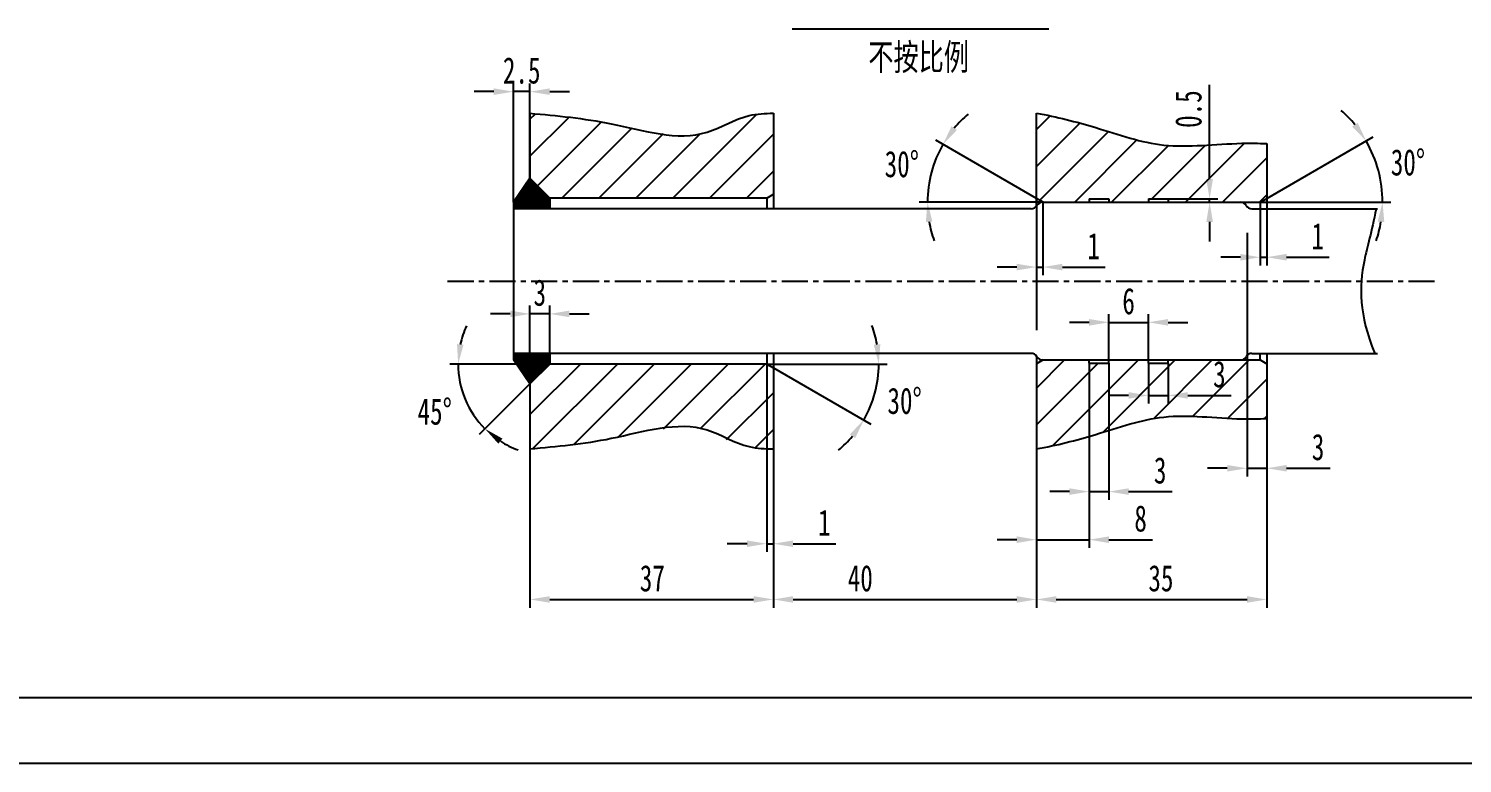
# Model space of a CAD drawing. Extents: x 12575 to 63012, y 39469 to 86293.
# Drawn here: x 14249 to 15993, y 39469 to 40363 of the extents above; entities that cross this region are included whole.
import ezdxf

# ---------------------------------------------------------------- set-up
doc = ezdxf.new("R2010")
doc.units = 0
doc.linetypes.add('CENTER', pattern=[50.8, 31.75, -6.35, 6.35, -6.35])
doc.linetypes.add('PHANTOM2', pattern=[31.75, 15.875, -3.175, 3.175, -3.175, 3.175, -3.175])
doc.layers.get('0').update_dxf_attribs({"linetype": 'CONTINUOUS'})
doc.layers.get('DEFPOINTS').update_dxf_attribs({"color": 1, "linetype": 'PHANTOM2'})
doc.layers.add('CCX', color=1, linetype='CONTINUOUS')
doc.layers.add('DD', color=1, linetype='CENTER')
doc.styles.add('HZ', font='SIMFANG.TTF', dxfattribs={"width": 0.7})
doc.dimstyles.new('ISO-25$0', dxfattribs={"dimscale": 8, "dimtxt": 4, "dimasz": 3, "dimexe": 1.25, "dimexo": 0, "dimgap": 1.2, "dimtad": 1, "dimdec": 0, "dimtxsty": 'HZ', "dimcen": 0, "dimclrd": 256, "dimclrt": 256, "dimazin": 3, "dimtm": 1e-09, "dimtfac": 8, "dimtdec": 0, "dimtmove": 0, "dimatfit": 3})
doc.dimstyles.new('ISO-25$2', dxfattribs={"dimscale": 8, "dimtxt": 4, "dimasz": 3, "dimexe": 1.25, "dimexo": 0, "dimgap": 1.5, "dimtad": 2, "dimtih": 1, "dimtoh": 1, "dimdec": 0, "dimtxsty": 'HZ', "dimcen": 3, "dimazin": 3, "dimtm": 1e-09, "dimtfac": 8, "dimtdec": 0, "dimtmove": 0, "dimatfit": 3})
pattern_1 = [(45, (288.3, -495.51), (-22.45064, 22.45064), [])]

# ---------------------------------------------------------------- blocks, each defined once
blk = doc.blocks.new('*D185')
at = {"layer": 'CCX', "color": 0}
for p, q in [((15746.9, 40143.7), (15746.9, 40074.7)), ((15754.9, 40143.7), (15754.9, 40074.7))]:
    blk.add_line(p, q, dxfattribs=at)
at = {"layer": 'CCX'}
for p, q in [((15722.9, 40084.7), (15698.9, 40084.7)), ((15746.9, 40084.7), (15754.9, 40084.7)), ((15778.9, 40084.7), (15830.8, 40084.7))]:
    blk.add_line(p, q, dxfattribs=at)
for points in [[(15722.9, 40088.7), (15722.9, 40080.7), (15746.9, 40084.7)], [(15778.9, 40088.7), (15778.9, 40080.7), (15754.9, 40084.7)]]:
    blk.add_solid(points, dxfattribs=at)
at = {"layer": 'DEFPOINTS', "color": 0}
for p in [(15746.9, 40143.7), (15754.9, 40143.7), (15754.9, 40084.7)]:
    blk.add_point(p, dxfattribs=at)
at = {"layer": 'CCX', "insert": (15816.9, 40110.3), "char_height": 32, "attachment_point": 5, "style": 'HZ'}
blk.add_mtext('1', dxfattribs=at)
blk = doc.blocks.new('*D186')
at = {"layer": 'CCX', "color": 0}
for p, q in [((15754.9, 40156.3), (15884.4, 40231.1)), ((15746.9, 40151.7), (15905.7, 40151.7))]:
    blk.add_line(p, q, dxfattribs=at)
for start, end in [(39.2504, 48.5007), (0, 30), (341.4993, 350.7496)]:
    blk.add_arc((15746.9, 40151.7), 148.8, start, end, dxfattribs=at)
for points in [[(15865.4, 40248.2), (15858.8, 40243.6), (15875.8, 40226.1)], [(15889.8, 40128.1), (15897.8, 40127.5), (15895.7, 40151.7)]]:
    blk.add_solid(points, dxfattribs=at)
at = {"layer": 'DEFPOINTS', "color": 0}
for p in [(15893.5, 40177.6), (15634.9, 40151.7), (15746.9, 40151.7), (15746.9, 40151.7), (15754.9, 40156.3)]:
    blk.add_point(p, dxfattribs=at)
at = {"layer": 'CCX', "color": 0, "insert": (15926.6, 40199.9), "char_height": 32, "attachment_point": 5, "style": 'HZ'}
blk.add_mtext('30°', dxfattribs=at)
blk = doc.blocks.new('*D187')
at = {"layer": 'CCX', "color": 0}
for p, q in [((15730.9, 40055.7), (15730.9, 39818)), ((15754.9, 39967.7), (15754.9, 39818))]:
    blk.add_line(p, q, dxfattribs=at)
at = {"layer": 'CCX'}
for p, q in [((15706.9, 39828), (15682.9, 39828)), ((15730.9, 39828), (15754.9, 39828)), ((15778.9, 39828), (15831.8, 39828))]:
    blk.add_line(p, q, dxfattribs=at)
for points in [[(15706.9, 39832), (15706.9, 39824), (15730.9, 39828)], [(15778.9, 39832), (15778.9, 39824), (15754.9, 39828)]]:
    blk.add_solid(points, dxfattribs=at)
at = {"layer": 'DEFPOINTS', "color": 0}
for p in [(15730.9, 40055.7), (15754.9, 39967.7), (15730.9, 39828)]:
    blk.add_point(p, dxfattribs=at)
at = {"layer": 'CCX', "insert": (15817.3, 39853.6), "char_height": 32, "attachment_point": 5, "style": 'HZ'}
blk.add_mtext('3', dxfattribs=at)
blk = doc.blocks.new('*D188')
at = {"layer": 'CCX', "color": 0}
for p, q in [((15474.9, 40156.3), (15474.9, 40062.7)), ((15482.4, 40151.7), (15482.4, 40062.7))]:
    blk.add_line(p, q, dxfattribs=at)
at = {"layer": 'CCX'}
for p, q in [((15450.9, 40072.7), (15426.9, 40072.7)), ((15474.9, 40072.7), (15482.4, 40072.7)), ((15506.4, 40072.7), (15558.3, 40072.7))]:
    blk.add_line(p, q, dxfattribs=at)
for points in [[(15450.9, 40076.7), (15450.9, 40068.7), (15474.9, 40072.7)], [(15506.4, 40076.7), (15506.4, 40068.7), (15482.4, 40072.7)]]:
    blk.add_solid(points, dxfattribs=at)
at = {"layer": 'DEFPOINTS', "color": 0}
for p in [(15474.9, 40156.3), (15482.4, 40151.7), (15474.9, 40072.7)]:
    blk.add_point(p, dxfattribs=at)
at = {"layer": 'CCX', "insert": (15544.4, 40098.3), "char_height": 32, "attachment_point": 5, "style": 'HZ'}
blk.add_mtext('1', dxfattribs=at)
blk = doc.blocks.new('*D189')
at = {"layer": 'CCX', "color": 0}
for p, q in [((15474.9, 40156.3), (15352.4, 40227)), ((15482.9, 40151.7), (15332.3, 40151.7))]:
    blk.add_line(p, q, dxfattribs=at)
for start, end in [(130.4207, 140.2104), (150, 180), (189.7896, 199.5793)]:
    blk.add_arc((15482.9, 40151.7), 140.6, start, end, dxfattribs=at)
for points in [[(15378.1, 40239.4), (15371.6, 40244), (15361.1, 40222)], [(15340.3, 40127.5), (15348.3, 40128.2), (15342.3, 40151.7)]]:
    blk.add_solid(points, dxfattribs=at)
at = {"layer": 'DEFPOINTS', "color": 0}
for p in [(15350.7, 40199.8), (15474.9, 40156.3), (15482.9, 40151.7), (15482.9, 40151.7), (15538.9, 40151.7)]:
    blk.add_point(p, dxfattribs=at)
at = {"layer": 'CCX', "color": 0, "insert": (15311.1, 40197.8), "char_height": 32, "attachment_point": 5, "style": 'HZ'}
blk.add_mtext('30°', dxfattribs=at)
blk = doc.blocks.new('*D190')
at = {"layer": 'CCX', "color": 0}
for p, q in [((15474.9, 39955.1), (15474.9, 39731.1)), ((15538.9, 39955.7), (15538.9, 39731.1))]:
    blk.add_line(p, q, dxfattribs=at)
at = {"layer": 'CCX'}
for p, q in [((15450.9, 39741.1), (15426.9, 39741.1)), ((15474.9, 39741.1), (15538.9, 39741.1)), ((15562.9, 39741.1), (15616, 39741.1))]:
    blk.add_line(p, q, dxfattribs=at)
for points in [[(15450.9, 39745.1), (15450.9, 39737.1), (15474.9, 39741.1)], [(15562.9, 39745.1), (15562.9, 39737.1), (15538.9, 39741.1)]]:
    blk.add_solid(points, dxfattribs=at)
at = {"layer": 'DEFPOINTS', "color": 0}
for p in [(15474.9, 39955.1), (15538.9, 39955.7), (15474.9, 39741.1)]:
    blk.add_point(p, dxfattribs=at)
at = {"layer": 'CCX', "insert": (15601.5, 39766.7), "char_height": 32, "attachment_point": 5, "style": 'HZ'}
blk.add_mtext('8', dxfattribs=at)
blk = doc.blocks.new('*D191')
at = {"layer": 'CCX', "color": 0}
for p, q in [((15538.9, 39955.7), (15538.9, 39789.6)), ((15562.9, 39955.7), (15562.9, 39789.6))]:
    blk.add_line(p, q, dxfattribs=at)
at = {"layer": 'CCX'}
for p, q in [((15514.9, 39799.6), (15490.9, 39799.6)), ((15538.9, 39799.6), (15562.9, 39799.6)), ((15586.9, 39799.6), (15639.8, 39799.6))]:
    blk.add_line(p, q, dxfattribs=at)
for points in [[(15514.9, 39803.6), (15514.9, 39795.6), (15538.9, 39799.6)], [(15586.9, 39803.6), (15586.9, 39795.6), (15562.9, 39799.6)]]:
    blk.add_solid(points, dxfattribs=at)
at = {"layer": 'DEFPOINTS', "color": 0}
for p in [(15538.9, 39955.7), (15562.9, 39955.7), (15562.9, 39799.6)]:
    blk.add_point(p, dxfattribs=at)
at = {"layer": 'CCX', "insert": (15625.3, 39825.2), "char_height": 32, "attachment_point": 5, "style": 'HZ'}
blk.add_mtext('3', dxfattribs=at)
blk = doc.blocks.new('*D192')
at = {"layer": 'CCX', "color": 0}
for p, q in [((15562.9, 39955.7), (15562.9, 40015.5)), ((15610.9, 39955.7), (15610.9, 40015.5))]:
    blk.add_line(p, q, dxfattribs=at)
at = {"layer": 'CCX'}
for p, q in [((15538.9, 40005.5), (15514.9, 40005.5)), ((15562.9, 40005.5), (15610.9, 40005.5)), ((15634.9, 40005.5), (15658.9, 40005.5))]:
    blk.add_line(p, q, dxfattribs=at)
for points in [[(15538.9, 40009.5), (15538.9, 40001.5), (15562.9, 40005.5)], [(15634.9, 40009.5), (15634.9, 40001.5), (15610.9, 40005.5)]]:
    blk.add_solid(points, dxfattribs=at)
at = {"layer": 'DEFPOINTS', "color": 0}
for p in [(15610.9, 40005.5), (15562.9, 39955.7), (15610.9, 39955.7)]:
    blk.add_point(p, dxfattribs=at)
at = {"layer": 'CCX', "insert": (15586.9, 40031.1), "char_height": 32, "attachment_point": 5, "style": 'HZ'}
blk.add_mtext('6', dxfattribs=at)
blk = doc.blocks.new('*D193')
at = {"layer": 'CCX', "color": 0}
for p, q in [((15610.9, 39955.7), (15610.9, 39906.6)), ((15634.9, 39955.7), (15634.9, 39906.6))]:
    blk.add_line(p, q, dxfattribs=at)
at = {"layer": 'CCX'}
for p, q in [((15586.9, 39916.6), (15562.9, 39916.6)), ((15610.9, 39916.6), (15634.9, 39916.6)), ((15658.9, 39916.6), (15711.8, 39916.6))]:
    blk.add_line(p, q, dxfattribs=at)
for points in [[(15586.9, 39920.6), (15586.9, 39912.6), (15610.9, 39916.6)], [(15658.9, 39920.6), (15658.9, 39912.6), (15634.9, 39916.6)]]:
    blk.add_solid(points, dxfattribs=at)
at = {"layer": 'DEFPOINTS', "color": 0}
for p in [(15610.9, 39955.7), (15634.9, 39955.7), (15610.9, 39916.6)]:
    blk.add_point(p, dxfattribs=at)
at = {"layer": 'CCX', "insert": (15697.3, 39942.2), "char_height": 32, "attachment_point": 5, "style": 'HZ'}
blk.add_mtext('3', dxfattribs=at)
blk = doc.blocks.new('*D194')
at = {"layer": 'CCX'}
for p, q in [((15685.4, 40179.7), (15685.4, 40294.6)), ((15685.4, 40151.7), (15685.4, 40155.7)), ((15685.4, 40127.7), (15685.4, 40103.7))]:
    blk.add_line(p, q, dxfattribs=at)
at = {"layer": 'CCX', "color": 0}
for p, q in [((15610.9, 40155.7), (15695.4, 40155.7)), ((15610.9, 40151.7), (15695.4, 40151.7))]:
    blk.add_line(p, q, dxfattribs=at)
at = {"layer": 'CCX'}
for points in [[(15681.4, 40179.7), (15689.4, 40179.7), (15685.4, 40155.7)], [(15681.4, 40127.7), (15689.4, 40127.7), (15685.4, 40151.7)]]:
    blk.add_solid(points, dxfattribs=at)
at = {"layer": 'DEFPOINTS', "color": 0}
for p in [(15610.9, 40155.7), (15610.9, 40151.7), (15685.4, 40151.7)]:
    blk.add_point(p, dxfattribs=at)
at = {"layer": 'CCX', "insert": (15659.8, 40264.9), "char_height": 32, "attachment_point": 5, "rotation": 90, "style": 'HZ'}
blk.add_mtext('0.5', dxfattribs=at)
blk = doc.blocks.new('*D195')
at = {"layer": 'CCX', "color": 0}
for p, q in [((15154.9, 39950.1), (15154.9, 39658.4)), ((15474.9, 39955.1), (15474.9, 39658.4))]:
    blk.add_line(p, q, dxfattribs=at)
at = {"layer": 'CCX'}
blk.add_line((15178.9, 39668.4), (15450.9, 39668.4), dxfattribs=at)
for points in [[(15178.9, 39672.4), (15178.9, 39664.4), (15154.9, 39668.4)], [(15450.9, 39672.4), (15450.9, 39664.4), (15474.9, 39668.4)]]:
    blk.add_solid(points, dxfattribs=at)
at = {"layer": 'DEFPOINTS', "color": 0}
for p in [(15154.9, 39950.1), (15474.9, 39955.1), (15474.9, 39668.4)]:
    blk.add_point(p, dxfattribs=at)
at = {"layer": 'CCX', "insert": (15260.6, 39694), "char_height": 32, "attachment_point": 5, "style": 'HZ'}
blk.add_mtext('40', dxfattribs=at)
blk = doc.blocks.new('*D196')
at = {"layer": 'CCX', "color": 0}
for p, q in [((14858.9, 39851.6), (14858.9, 39658.4)), ((15154.9, 39850.2), (15154.9, 39658.4))]:
    blk.add_line(p, q, dxfattribs=at)
at = {"layer": 'CCX'}
blk.add_line((14882.9, 39668.4), (15130.9, 39668.4), dxfattribs=at)
for points in [[(14882.9, 39672.4), (14882.9, 39664.4), (14858.9, 39668.4)], [(15130.9, 39672.4), (15130.9, 39664.4), (15154.9, 39668.4)]]:
    blk.add_solid(points, dxfattribs=at)
at = {"layer": 'DEFPOINTS', "color": 0}
for p in [(14858.9, 39851.6), (15154.9, 39850.2), (15154.9, 39668.4)]:
    blk.add_point(p, dxfattribs=at)
at = {"layer": 'CCX', "insert": (15007.7, 39694), "char_height": 32, "attachment_point": 5, "style": 'HZ'}
blk.add_mtext('37', dxfattribs=at)
blk = doc.blocks.new('*D197')
at = {"layer": 'CCX', "color": 0}
for p, q in [((15474.9, 39950.9), (15474.9, 39658.4)), ((15754.9, 39955.1), (15754.9, 39658.4))]:
    blk.add_line(p, q, dxfattribs=at)
at = {"layer": 'CCX'}
blk.add_line((15498.9, 39668.4), (15730.9, 39668.4), dxfattribs=at)
for points in [[(15498.9, 39672.4), (15498.9, 39664.4), (15474.9, 39668.4)], [(15730.9, 39672.4), (15730.9, 39664.4), (15754.9, 39668.4)]]:
    blk.add_solid(points, dxfattribs=at)
at = {"layer": 'DEFPOINTS', "color": 0}
for p in [(15474.9, 39950.9), (15754.9, 39955.1), (15754.9, 39668.4)]:
    blk.add_point(p, dxfattribs=at)
at = {"layer": 'CCX', "insert": (15626.2, 39694), "char_height": 32, "attachment_point": 5, "style": 'HZ'}
blk.add_mtext('35', dxfattribs=at)
blk = doc.blocks.new('*D198')
at = {"layer": 'CCX'}
for p, q in [((14834.9, 40015.8), (14810.9, 40015.8)), ((14882.9, 40015.8), (14858.9, 40015.8)), ((14906.9, 40015.8), (14930.9, 40015.8))]:
    blk.add_line(p, q, dxfattribs=at)
at = {"layer": 'CCX', "color": 0}
for p, q in [((14858.9, 39930.7), (14858.9, 40025.8)), ((14882.9, 39954.7), (14882.9, 40025.8))]:
    blk.add_line(p, q, dxfattribs=at)
at = {"layer": 'CCX'}
for points in [[(14834.9, 40019.8), (14834.9, 40011.8), (14858.9, 40015.8)], [(14906.9, 40019.8), (14906.9, 40011.8), (14882.9, 40015.8)]]:
    blk.add_solid(points, dxfattribs=at)
at = {"layer": 'DEFPOINTS', "color": 0}
for p in [(14858.9, 40015.8), (14882.9, 39954.7), (14858.9, 39930.7)]:
    blk.add_point(p, dxfattribs=at)
at = {"layer": 'CCX', "insert": (14870.9, 40041.4), "char_height": 32, "attachment_point": 5, "style": 'HZ'}
blk.add_mtext('3', dxfattribs=at)
blk = doc.blocks.new('*D199')
at = {"layer": 'CCX', "color": 0}
for p, q in [((14882.9, 39954.7), (14761.6, 39954.7)), ((14858.9, 39930.7), (14797.1, 39868.9))]:
    blk.add_line(p, q, dxfattribs=at)
for start, end in [(155.2454, 167.6227), (180, 225), (237.3773, 249.7546)]:
    blk.add_arc((14882.9, 39954.7), 111.3, start, end, dxfattribs=at)
for points in [[(14778.1, 39978.2), (14770.2, 39979), (14771.6, 39954.7)], [(14820.4, 39857.9), (14825.4, 39864.1), (14804.2, 39876)]]:
    blk.add_solid(points, dxfattribs=at)
at = {"layer": 'DEFPOINTS', "color": 0}
for p in [(14882.9, 39954.7), (14882.9, 39954.7), (15146.9, 39954.7), (14775.4, 39925.9), (14858.9, 39930.7)]:
    blk.add_point(p, dxfattribs=at)
at = {"layer": 'CCX', "color": 0, "insert": (14743.1, 39896.8), "char_height": 32, "attachment_point": 5, "style": 'HZ'}
blk.add_mtext('45°', dxfattribs=at)
blk = doc.blocks.new('*D200')
at = {"layer": 'CCX', "color": 0}
for p, q in [((14838.9, 40151.7), (14838.9, 40296.1)), ((14858.9, 40180.7), (14858.9, 40296.1))]:
    blk.add_line(p, q, dxfattribs=at)
at = {"layer": 'CCX'}
for p, q in [((14814.9, 40286.1), (14790.9, 40286.1)), ((14858.9, 40286.1), (14838.9, 40286.1)), ((14882.9, 40286.1), (14906.9, 40286.1))]:
    blk.add_line(p, q, dxfattribs=at)
for points in [[(14814.9, 40290.1), (14814.9, 40282.1), (14838.9, 40286.1)], [(14882.9, 40290.1), (14882.9, 40282.1), (14858.9, 40286.1)]]:
    blk.add_solid(points, dxfattribs=at)
at = {"layer": 'DEFPOINTS', "color": 0}
for p in [(14838.9, 40286.1), (14858.9, 40180.7), (14838.9, 40151.7)]:
    blk.add_point(p, dxfattribs=at)
at = {"layer": 'CCX', "insert": (14848.9, 40311.7), "char_height": 32, "attachment_point": 5, "style": 'HZ'}
blk.add_mtext('2.5', dxfattribs=at)
blk = doc.blocks.new('*D201')
at = {"layer": 'CCX', "color": 0}
for p, q in [((15146.9, 39967.7), (15146.9, 39726.2)), ((15154.9, 39967.7), (15154.9, 39726.2))]:
    blk.add_line(p, q, dxfattribs=at)
at = {"layer": 'CCX'}
for p, q in [((15122.9, 39736.2), (15098.9, 39736.2)), ((15146.9, 39736.2), (15154.9, 39736.2)), ((15178.9, 39736.2), (15230.8, 39736.2))]:
    blk.add_line(p, q, dxfattribs=at)
for points in [[(15122.9, 39740.2), (15122.9, 39732.2), (15146.9, 39736.2)], [(15178.9, 39740.2), (15178.9, 39732.2), (15154.9, 39736.2)]]:
    blk.add_solid(points, dxfattribs=at)
at = {"layer": 'DEFPOINTS', "color": 0}
for p in [(15146.9, 39967.7), (15154.9, 39967.7), (15146.9, 39736.2)]:
    blk.add_point(p, dxfattribs=at)
at = {"layer": 'CCX', "insert": (15216.9, 39761.8), "char_height": 32, "attachment_point": 5, "style": 'HZ'}
blk.add_mtext('1', dxfattribs=at)
blk = doc.blocks.new('*D202')
at = {"layer": 'CCX', "color": 0}
for p, q in [((15146.9, 39954.7), (15293.1, 39954.7)), ((15154.9, 39950.1), (15273.5, 39881.6))]:
    blk.add_line(p, q, dxfattribs=at)
for start, end in [(10.1079, 20.2159), (330, 0), (309.7841, 319.8921)]:
    blk.add_arc((15146.9, 39954.7), 136.2, start, end, dxfattribs=at)
for points in [[(15285, 39979), (15277, 39978.3), (15283.1, 39954.7)], [(15247.8, 39869.3), (15254.4, 39864.7), (15264.9, 39886.6)]]:
    blk.add_solid(points, dxfattribs=at)
at = {"layer": 'DEFPOINTS', "color": 0}
for p in [(14882.9, 39954.7), (15146.9, 39954.7), (15146.9, 39954.7), (15154.9, 39950.1), (15274.9, 39908.1)]:
    blk.add_point(p, dxfattribs=at)
at = {"layer": 'CCX', "color": 0, "insert": (15314.5, 39909.8), "char_height": 32, "attachment_point": 5, "style": 'HZ'}
blk.add_mtext('30°', dxfattribs=at)

msp = doc.modelspace()

# ---------------------------------------------------------------- hatches: boundary and pattern name
at = {"layer": 'CCX'}
h = msp.add_hatch(dxfattribs=at)
h.set_pattern_fill('ANSI31', color=256, scale=10, style=0)
h.set_pattern_definition(pattern_1)
edge = h.paths.add_edge_path()
edge.add_spline(control_points=[(15154.9, 40259.9), (15164.3, 40263), (15099.8, 40256), (15069.7, 40221.2), (14959.2, 40249.8), (14890.5, 40256.7), (14858.9, 40259.9)], knot_values=[0, 0, 0, 0, 3.70332, 10.539312, 25.197109, 37.662033, 37.662033, 37.662033, 37.662033], degree=3, periodic=0)
edge.add_line((14858.9, 40259.9), (14858.9, 40180.7))
edge.add_line((14858.9, 40180.7), (14882.9, 40156.7))
edge.add_line((14882.9, 40156.7), (15146.9, 40156.7))
edge.add_line((15146.9, 40156.7), (15154.9, 40161.3))
edge.add_line((15154.9, 40161.3), (15154.9, 40259.9))
edge = h.paths.add_edge_path()
edge.add_line((14882.9, 39954.7), (14858.9, 39930.7))
edge.add_line((14858.9, 39930.7), (14858.9, 39851.6))
edge.add_spline(control_points=[(14858.9, 39851.6), (14890.5, 39854.7), (14959.2, 39861.6), (15069.7, 39890.2), (15099.8, 39855.4), (15164.3, 39848.5), (15154.9, 39851.6)], knot_values=[0, 0, 0, 0, 12.464924, 27.122721, 33.958713, 37.662033, 37.662033, 37.662033, 37.662033], degree=3, periodic=0)
edge.add_line((15154.9, 39851.6), (15154.9, 39950.1))
edge.add_line((15154.9, 39950.1), (15146.9, 39954.7))
edge.add_line((15146.9, 39954.7), (14882.9, 39954.7))
h = msp.add_hatch(dxfattribs=at)
h.set_pattern_fill('ANSI31', color=256, scale=10, style=0)
h.set_pattern_definition(pattern_1)
edge = h.paths.add_edge_path()
edge.add_spline(control_points=[(15754.9, 40222.9), (15744.8, 40223.4), (15701.8, 40223.9), (15630.5, 40213.8), (15557.6, 40240.3), (15499.2, 40255.8), (15474.9, 40259.9)], knot_values=[17.632451, 17.632451, 17.632451, 17.632451, 21.284909, 33.150862, 44.004446, 51.806703, 51.806703, 51.806703, 51.806703], degree=3, periodic=0)
edge.add_line((15474.9, 40259.9), (15474.9, 40156.3))
edge.add_line((15474.9, 40156.3), (15482.9, 40151.7))
edge.add_line((15482.9, 40151.7), (15538.9, 40151.7))
edge.add_line((15538.9, 40151.7), (15538.9, 40155.7))
edge.add_line((15538.9, 40155.7), (15562.9, 40155.7))
edge.add_line((15562.9, 40155.7), (15562.9, 40151.7))
edge.add_line((15562.9, 40151.7), (15610.9, 40151.7))
edge.add_line((15610.9, 40151.7), (15610.9, 40155.7))
edge.add_line((15610.9, 40155.7), (15634.9, 40155.7))
edge.add_line((15634.9, 40155.7), (15634.9, 40151.7))
edge.add_line((15634.9, 40151.7), (15746.9, 40151.7))
edge.add_line((15746.9, 40151.7), (15754.9, 40156.3))
edge.add_line((15754.9, 40156.3), (15754.9, 40222.9))
edge = h.paths.add_edge_path()
edge.add_spline(control_points=[(15474.9, 39851.6), (15499.2, 39855.7), (15557.6, 39871.2), (15630.5, 39897.7), (15701.8, 39887.5), (15744.8, 39888), (15754.9, 39888.6)], knot_values=[17.632451, 17.632451, 17.632451, 17.632451, 25.434709, 36.288293, 48.154245, 51.806703, 51.806703, 51.806703, 51.806703], degree=3, periodic=0)
edge.add_line((15754.9, 39888.6), (15754.9, 39955.1))
edge.add_line((15754.9, 39955.1), (15746.9, 39959.7))
edge.add_line((15746.9, 39959.7), (15634.9, 39959.7))
edge.add_line((15634.9, 39959.7), (15634.9, 39955.7))
edge.add_line((15634.9, 39955.7), (15610.9, 39955.7))
edge.add_line((15610.9, 39955.7), (15610.9, 39959.7))
edge.add_line((15610.9, 39959.7), (15562.9, 39959.7))
edge.add_line((15562.9, 39959.7), (15562.9, 39955.7))
edge.add_line((15562.9, 39955.7), (15538.9, 39955.7))
edge.add_line((15538.9, 39955.7), (15538.9, 39959.7))
edge.add_line((15538.9, 39959.7), (15482.9, 39959.7))
edge.add_line((15482.9, 39959.7), (15474.9, 39955.1))
edge.add_line((15474.9, 39955.1), (15474.9, 39851.6))
h.paths.add_polyline_path([(15684.5, 39966.2), (15710.2, 39966.2), (15710.2, 39918.2), (15684.5, 39918.2)], flags=9)
h = msp.add_hatch(dxfattribs=at)
h.set_pattern_fill('ANSI37', color=256, scale=0.2, style=0)
h.paths.add_polyline_path([(14858.9, 40180.7), (14838.9, 40151.7), (14838.9, 40143.7), (14882.9, 40143.7), (14882.9, 40156.7)])
h.paths.add_polyline_path([(14882.9, 39967.7), (14838.9, 39967.7), (14838.9, 39959.7), (14858.9, 39930.7), (14882.9, 39954.7)])

# ---------------------------------------------------------------- linework, layer by layer
for p, q in [((14858.9, 40259.9), (14858.9, 40180.7)), ((15154.9, 40259.9), (15154.9, 40143.7)), ((15474.9, 40146.9), (15474.9, 40259.9)), ((15754.9, 40222.9), (15754.9, 40143.7)), ((14858.9, 40180.7), (14838.9, 40151.7)), ((14882.9, 40156.7), (14858.9, 40180.7)), ((14838.9, 40151.7), (14838.9, 39959.7)), ((14882.9, 40156.7), (14882.9, 40143.7)), ((15146.9, 40156.7), (14882.9, 40156.7)), ((15146.9, 40156.7), (15154.9, 40161.3)), ((15146.9, 40156.7), (15146.9, 40143.7)), ((15482.9, 40151.7), (15474.9, 40156.3)), ((15482.4, 40151.7), (15722.9, 40151.7)), ((15482.9, 40151.7), (15538.9, 40151.7)), ((15538.9, 40155.7), (15562.9, 40155.7)), ((15538.9, 40155.7), (15538.9, 40151.7)), ((15562.9, 40155.7), (15562.9, 40151.7)), ((15562.9, 40151.7), (15610.9, 40151.7)), ((15610.9, 40155.7), (15634.9, 40155.7)), ((15610.9, 40155.7), (15610.9, 40151.7)), ((15634.9, 40155.7), (15634.9, 40151.7)), ((15634.9, 40151.7), (15746.9, 40151.7)), ((15746.9, 40151.7), (15754.9, 40156.3)), ((15746.9, 40151.7), (15746.9, 40143.7)), ((15468.5, 40143.7), (14838.9, 40143.7)), ((15736.8, 40143.7), (15889.6, 40143.7)), ((15474.9, 40120.4), (15474.9, 39995.9)), ((15730.9, 40114.2), (15730.9, 39983.6)), ((15468.5, 39967.7), (14838.9, 39967.7)), ((14858.9, 39930.7), (14838.9, 39959.7)), ((14882.9, 39967.7), (14882.9, 39954.7)), ((15146.9, 39967.7), (15146.9, 39954.7)), ((15154.9, 39967.7), (15154.9, 39851.6)), ((15474.9, 39964.6), (15474.9, 39851.6)), ((15482.9, 39959.7), (15474.9, 39955.1)), ((15482.4, 39959.7), (15722.9, 39959.7)), ((15482.9, 39959.7), (15538.9, 39959.7)), ((15538.9, 39955.7), (15538.9, 39959.7)), ((15562.9, 39959.7), (15610.9, 39959.7)), ((15562.9, 39955.7), (15562.9, 39959.7)), ((15610.9, 39955.7), (15610.9, 39959.7)), ((15634.9, 39959.7), (15746.9, 39959.7)), ((15634.9, 39955.7), (15634.9, 39959.7)), ((15736.8, 39967.7), (15889.6, 39967.7)), ((15746.9, 39959.7), (15746.9, 39967.7)), ((15746.9, 39959.7), (15754.9, 39955.1)), ((15754.9, 39967.7), (15754.9, 39888.6)), ((14882.9, 39954.7), (14858.9, 39930.7)), ((15146.9, 39954.7), (14882.9, 39954.7)), ((15146.9, 39954.7), (15154.9, 39950.1)), ((15474.9, 39950.9), (15474.9, 39851.6)), ((15538.9, 39955.7), (15562.9, 39955.7)), ((15610.9, 39955.7), (15634.9, 39955.7)), ((14858.9, 39930.7), (14858.9, 39851.6)), ((12774.5, 39549.1), (19222.5, 39549.1))]:
    msp.add_line(p, q)
for centre, start, end in [((15482.4, 40143.7), 90, 149.9839), ((15722.9, 40143.7), 30.0161, 90), ((15468.5, 40151.7), 270, 329.9839), ((15736.8, 40151.7), 210.0161, 270), ((15468.5, 39959.7), 30.0161, 90), ((15482.4, 39967.7), 210.0161, 270), ((15722.9, 39967.7), 270, 329.9839), ((15736.8, 39959.7), 90, 149.9839)]:
    msp.add_arc(centre, 8, start, end)
at = {"layer": 'CCX', "color": 0}
msp.add_line((15177.7, 40362.7), (15489.9, 40362.7), dxfattribs=at)
at = {"layer": 'CCX'}
msp.add_line((12574.5, 39469.1), (19302.5, 39469.1), dxfattribs=at)
for points, end_tangent in [([(14858.9, 40259.9), (14957.8, 40247), (15074.6, 40236.9), (15125.4, 40257.1), (15154.9, 40259.9)], (-0.949937, -0.312441)), ([(14858.9, 39851.6), (14957.8, 39864.4), (15074.6, 39874.6), (15125.4, 39854.3), (15154.9, 39851.6)], (-0.949937, 0.312441))]:
    msp.add_spline(points, degree=3, dxfattribs=dict(at, end_tangent=end_tangent))
for points, knots in [([(15474.9, 40259.9), (15499.2, 40255.8), (15557.6, 40240.3), (15630.5, 40213.8), (15701.8, 40223.9), (15744.8, 40223.4), (15754.9, 40222.9)], [17.632451, 17.632451, 17.632451, 17.632451, 25.434709, 36.288293, 48.154245, 51.806703, 51.806703, 51.806703, 51.806703]), ([(15888, 40143.7), (15882.2, 40114.7), (15867.2, 40066.1), (15866.8, 40015.1), (15886.2, 39967.7)], [4.720156, 4.720156, 4.720156, 4.720156, 11.286711, 23.848725, 23.848725, 23.848725, 23.848725]), ([(15474.9, 39851.6), (15499.2, 39855.7), (15557.6, 39871.2), (15630.5, 39897.7), (15701.8, 39887.5), (15744.8, 39888), (15754.9, 39888.6)], [17.632451, 17.632451, 17.632451, 17.632451, 25.434709, 36.288293, 48.154245, 51.806703, 51.806703, 51.806703, 51.806703])]:
    msp.add_open_spline(points, degree=3, knots=knots, dxfattribs=at)
at = {"layer": 'DD'}
msp.add_line((14758.8, 40055.7), (15965.3, 40055.7), dxfattribs=at)

# ---------------------------------------------------------------- texts
at = {"layer": 'CCX', "color": 0, "insert": (15331.6, 40326.5), "char_height": 32.04, "attachment_point": 5, "style": 'HZ'}
msp.add_mtext('不按比例', dxfattribs=at)

# ---------------------------------------------------------------- dimensions: what is measured, and where the dimension line sits
at = {"layer": 'CCX'}
for base, p1, p2, text, picture, middle in [((14838.9, 40286.1), (14858.9, 40180.7), (14838.9, 40151.7), '2.5', '*D200', (14848.9, 40286.1)), ((15474.9, 40072.7), (15482.4, 40151.7), (15474.9, 40156.3), '1', '*D188', (15544.4, 40072.7)), ((15754.9, 40084.7), (15746.9, 40143.7), (15754.9, 40143.7), '1', '*D185', (15816.9, 40084.7)), ((14858.9, 40015.8), (14882.9, 39954.7), (14858.9, 39930.7), '3', '*D198', (14870.9, 40015.8)), ((15610.9, 40005.5), (15562.9, 39955.7), (15610.9, 39955.7), '6', '*D192', (15586.9, 40005.5)), ((15730.9, 39828), (15754.9, 39967.7), (15730.9, 40055.7), '3', '*D187', (15817.3, 39828)), ((15146.9, 39736.2), (15154.9, 39967.7), (15146.9, 39967.7), '1', '*D201', (15216.9, 39736.2)), ((15610.9, 39916.6), (15634.9, 39955.7), (15610.9, 39955.7), '3', '*D193', (15697.3, 39916.6)), ((15474.9, 39668.4), (15154.9, 39950.1), (15474.9, 39955.1), '40', '*D195', (15260.6, 39668.4)), ((15474.9, 39741.1), (15538.9, 39955.7), (15474.9, 39955.1), '8', '*D190', (15601.5, 39741.1)), ((15754.9, 39668.4), (15474.9, 39950.9), (15754.9, 39955.1), '35', '*D197', (15626.2, 39668.4)), ((15562.9, 39799.6), (15538.9, 39955.7), (15562.9, 39955.7), '3', '*D191', (15625.3, 39799.6)), ((15154.9, 39668.4), (14858.9, 39851.6), (15154.9, 39850.2), '37', '*D196', (15007.7, 39668.4))]:
    dim = msp.add_linear_dim(base=base, p1=p1, p2=p2, text=text, dimstyle='ISO-25$0', dxfattribs=at)
    dim.commit()
    dim.dimension.update_dxf_attribs({"geometry": picture, "text_midpoint": middle, "dimtype": 160})
dim = msp.add_linear_dim(base=(15685.4, 40151.7), p1=(15610.9, 40155.7), p2=(15610.9, 40151.7), angle=90, text='0.5', dimstyle='ISO-25$0', dxfattribs=at)
dim.commit()
dim.dimension.update_dxf_attribs({"geometry": '*D194', "text_midpoint": (15685.4, 40264.9), "dimtype": 160})
for base, line1, line2, picture, middle in [((15350.7428, 40199.8238), ((15482.8972, 40151.7235), (15538.8972, 40151.7235)), ((15482.8972, 40151.7235), (15474.8972, 40156.3423)), '*D189', (15311.0645, 40197.7659)), ((15893.4513, 40177.5649), ((15634.8972, 40151.7235), (15746.8972, 40151.7235)), ((15746.8972, 40151.7235), (15754.8972, 40156.3423)), '*D186', (15926.6303, 40199.8828)), ((14775.4, 39925.9), ((15146.9, 39954.7), (14882.9, 39954.7)), ((14882.9, 39954.7), (14858.9, 39930.7)), '*D199', (14743.1, 39896.8)), ((15274.9004, 39908.1341), ((15146.8972, 39954.7235), (14882.8972, 39954.7235)), ((15146.8972, 39954.7235), (15154.8972, 39950.1047)), '*D202', (15314.4628, 39909.8244))]:
    dim = msp.add_angular_dim_2l(base=base, line1=line1, line2=line2, dimstyle='ISO-25$2', dxfattribs=at)
    dim.commit()
    dim.dimension.update_dxf_attribs({"geometry": picture, "text_midpoint": middle})

doc.saveas('drawing.dxf')
